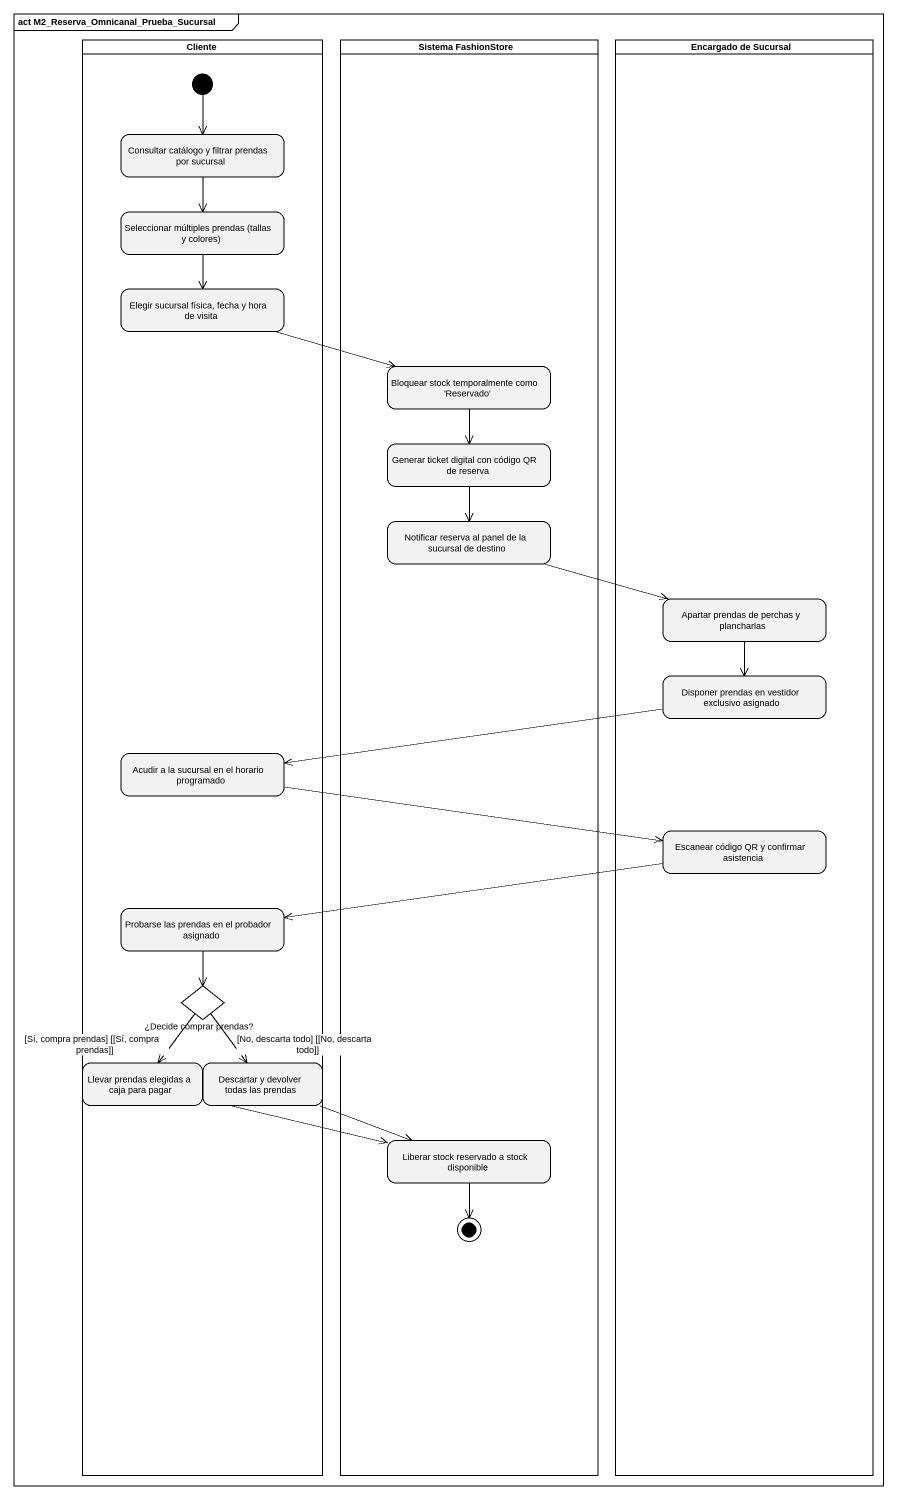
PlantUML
@startuml
mainframe act M2_Reserva_Omnicanal_Prueba_Sucursal
hide empty description
state Cliente <<partition>> {
  state "Consultar catálogo y filtrar prendas por sucursal" as Consultar_catálogo_y
  state "Seleccionar múltiples prendas (tallas y colores)" as Seleccionar_múltiples
  state "Elegir sucursal física, fecha y hora de visita" as Elegir_sucursal_física
  state "Acudir a la sucursal en el horario programado" as Acudir_a_la_sucursal_en_el
  state "Probarse las prendas en el probador asignado" as Probarse_las_prendas_en_el
  state "¿Decide comprar prendas?" as Decide_comprar_prendas <<choice>>
  state "Llevar prendas elegidas a caja para pagar" as Llevar_prendas_elegidas_a
  state "Descartar y devolver todas las prendas" as Descartar_y_devolver_todas
  [*] --> Consultar_catálogo_y
}
state "Sistema FashionStore" as Sistema_FashionStore <<partition>> {
  state "Bloquear stock temporalmente como 'Reservado'" as Bloquear_stock
  state "Generar ticket digital con código QR de reserva" as Generar_ticket_digital_con
  state "Notificar reserva al panel de la sucursal de destino" as Notificar_reserva_al_panel
  state "Liberar stock reservado a stock disponible" as Liberar_stock_reservado_a
  Liberar_stock_reservado_a --> [*]
}
state "Encargado de Sucursal" as Encargado_de_Sucursal <<partition>> {
  state "Apartar prendas de perchas y plancharlas" as Apartar_prendas_de_perchas
  state "Disponer prendas en vestidor exclusivo asignado" as Disponer_prendas_en
  state "Escanear código QR y confirmar asistencia" as Escanear_código_QR_y
}
Consultar_catálogo_y --> Seleccionar_múltiples
Seleccionar_múltiples --> Elegir_sucursal_física
Elegir_sucursal_física -right-> Bloquear_stock
Bloquear_stock --> Generar_ticket_digital_con
Generar_ticket_digital_con --> Notificar_reserva_al_panel
Notificar_reserva_al_panel -right-> Apartar_prendas_de_perchas
Apartar_prendas_de_perchas --> Disponer_prendas_en
Disponer_prendas_en -left-> Acudir_a_la_sucursal_en_el
Acudir_a_la_sucursal_en_el -right-> Escanear_código_QR_y
Escanear_código_QR_y -left-> Probarse_las_prendas_en_el
Probarse_las_prendas_en_el --> Decide_comprar_prendas
Decide_comprar_prendas --> Llevar_prendas_elegidas_a : [Sí, compra prendas] ~[~[Sí, compra prendas]]
Decide_comprar_prendas --> Descartar_y_devolver_todas : [No, descarta todo] ~[~[No, descarta todo]]
Llevar_prendas_elegidas_a -right-> Liberar_stock_reservado_a
Descartar_y_devolver_todas -right-> Liberar_stock_reservado_a
@enduml
